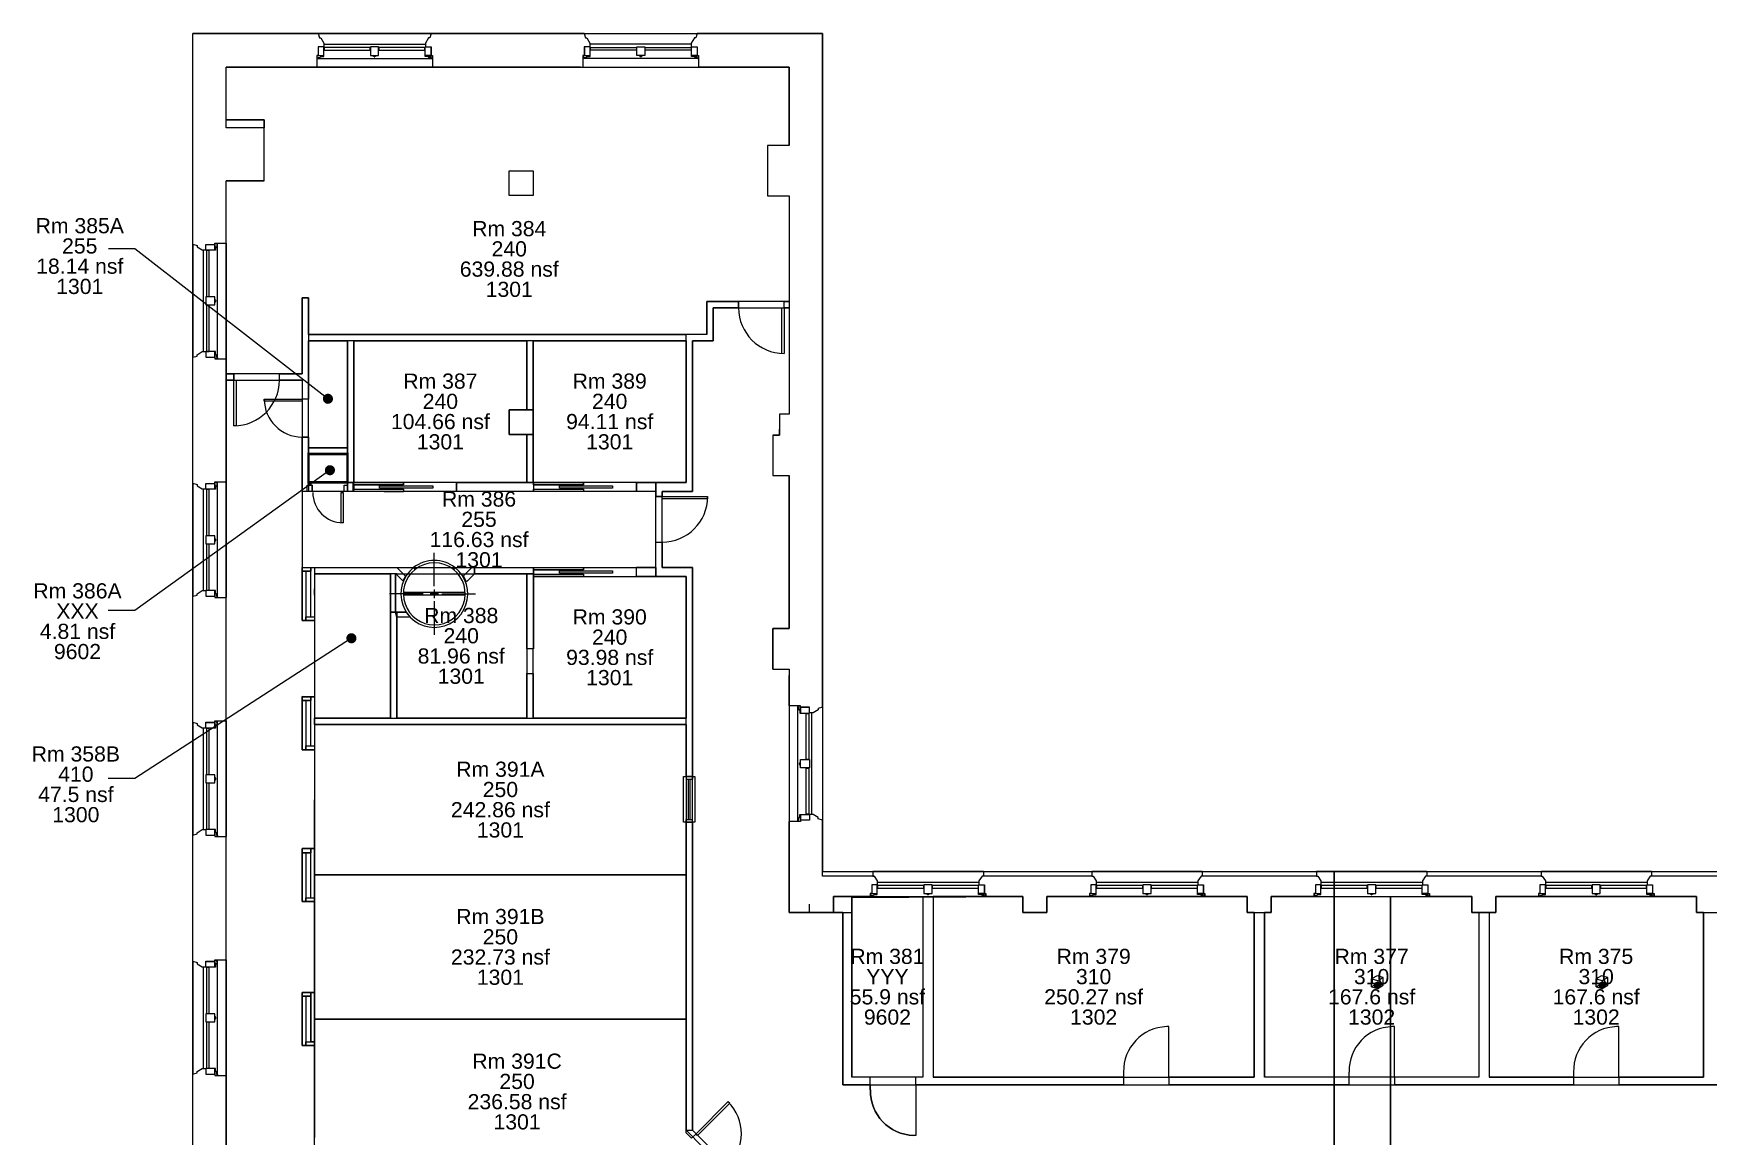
# Model space of a CAD drawing. Header units: inches. Extents: x -4320 to 3948, y 668 to 3074.
# Drawn here: x 213 to 1538, y 2202 to 3074 of the extents above; entities that cross this region are included whole.
import ezdxf

# ---------------------------------------------------------------- set-up
doc = ezdxf.new("R2010")
doc.units = ezdxf.units.IN
doc.header["$LTSCALE"] = 48
doc.header["$MEASUREMENT"] = 0
doc.layers.get('0').update_dxf_attribs({"linetype": 'CONTINUOUS'})
for name, color, linetype in [('BACKGRN', 7, 'CONTINUOUS'), ('DOORS', 7, 'CONTINUOUS'), ('triGrossAreaLayer', 7, 'CONTINUOUS'), ('triHiddenItemLayer', 7, 'CONTINUOUS'), ('triLabelLayer', 7, 'CONTINUOUS'), ('triMeasuredGrossAreaLayer', 7, 'CONTINUOUS'), ('triSpaceLayer', 7, 'CONTINUOUS'), ('WALL1', 7, 'CONTINUOUS'), ('WNDW', 7, 'CONTINUOUS')]:
    doc.layers.add(name, color=color, linetype=linetype)
doc.styles.add('SIMPLEX', font='SIMPLEX')

# ---------------------------------------------------------------- blocks, each defined once
blk = doc.blocks.new('MUL')
for p, q in [((-1.1, 7.1), (-1.1, 9.2)), ((4.4, 7.1), (-1.1, 7.1)), ((-0.1, 8.5), (1.4, 8.5)), ((1.4, 8.5), (1.4, 8.3)), ((2.5, 7.7), (2.5, 7.6)), ((2.5, 7.6), (4.4, 7.6)), ((4.4, 7.6), (4.4, 7.1))]:
    blk.add_line(p, q)
blk.add_lwpolyline([(0, 0), (0, 7), (4.4, 7), (4.4, 0)], close=True)
for centre, radius, start, end in [((-0.9, 8.4), 0.796, 2.6497, 104.9077), ((1.4, 7.7), 0.61, 26.6521, 89.7021), ((2.4, 8.2), 0.509, 208.9058, 273.9499)]:
    blk.add_arc(centre, radius, start, end)
blk = doc.blocks.new('CEN-MUL')
for p, q in [((-1.2, 7.1), (-1.2, 7)), ((-1.2, 7), (1.2, 7)), ((-0.2, 7.9), (-0.2, 7.7)), ((-0.2, 7.9), (0.2, 7.9)), ((0.2, 7.9), (0.2, 7.7)), ((1.2, 7.1), (1.2, 7))]:
    blk.add_line(p, q)
blk.add_lwpolyline([(-3.2, 0), (-3.2, 7), (3.2, 7), (3.2, 0)], close=True)
for centre, radius, start, end in [((-1.2, 7.7), 0.509, 266.0501, 331.0942), ((-0.2, 7.1), 0.61, 90.2979, 153.3479), ((0.2, 7.1), 0.61, 26.6521, 89.7021), ((1.2, 7.7), 0.509, 208.9058, 273.9499)]:
    blk.add_arc(centre, radius, start, end)
blk = doc.blocks.new('WIN-7-5')
at = {"layer": 'WNDW'}
for p, q in [((-90.1, 2.2), (1.1, 2.2)), ((-84.6, -9), (-4.4, -9))]:
    blk.add_line(p, q, dxfattribs=at)
for points in [[(-84.4, -6.5), (-84.4, -4.4), (-47.9, -4.4), (-47.9, -6.5)], [(-41.1, -6.5), (-41.1, -4.4), (-4.6, -4.4), (-4.6, -6.5)]]:
    blk.add_lwpolyline(points, close=True, dxfattribs=at)
for name, p in [('MUL', (-89, -7)), ('CEN-MUL', (-44.5, -7))]:
    blk.add_blockref(name, p, dxfattribs=at)
at = {"layer": 'WNDW', "xscale": -1}
blk.add_blockref('MUL', (0, -7), dxfattribs=at)
blk = doc.blocks.new('DR36')
for p, q in [((0, 40), (-1.8, 40)), ((0, 0), (0, 40)), ((-36, 4), (-36, 0))]:
    blk.add_line(p, q)
blk.add_arc((-0.8, 4.9), 35.1, 91.4797, 181.4095)
blk = doc.blocks.new('TRGA_TriRefBlock')
h = blk.add_hatch(color=4)
h.dxf.hatch_style = 1
h.paths.add_polyline_path([(4.8, 1.8), (2.4, 2.5), (2.4, -0.6), (4.8, -1.3)])
h.paths.add_polyline_path([(7, 3.1), (4.8, 1.8), (4.8, -1.3), (7, 0)])
h.paths.add_polyline_path([(7, 3.1), (4.8, 3.7), (4.8, 1.8)])
h.paths.add_polyline_path([(4.8, 3.7), (4.6, 3.7), (2.4, 2.5), (4.8, 1.8)])
for points in [[(0, 0), (4.8, -1.3), (9.2, 1.2), (9.2, 7.5), (4.3, 8.8), (0, 6.3), (4.8, 5), (9.2, 7.5)], [(0, 0), (0, 6.3)], [(2.4, 1.4), (0, 0)], [(2.4, 2.5), (2.4, -0.6), (4.8, -1.3), (4.8, 1.8), (7, 3.1), (7, 0), (4.8, -1.3)], [(2.4, 2.5), (2.4, -0.6)], [(4.8, 5), (4.8, -1.3)], [(7, 3.1), (7, 0)], [(9.2, 1.2), (7, 1.8)]]:
    blk.add_lwpolyline(points)
blk.add_lwpolyline([(2.4, 2.5), (4.8, 1.8), (7, 3.1), (4.6, 3.7)], close=True)

msp = doc.modelspace()

# ---------------------------------------------------------------- linework, layer by layer
at = {"linetype": 'Continuous'}
for p, q in [((292.9, 2903.7), (272, 2903.7)), ((445.7, 2785.2), (292.9, 2903.7)), ((447.3, 2728.7), (292.9, 2617.8)), ((292.9, 2617.8), (271.7, 2617.8)), ((464.3, 2595.8), (292.9, 2484.9)), ((292.9, 2484.9), (271.7, 2484.9))]:
    msp.add_line(p, q, dxfattribs=at)
for p, q in [((819.6, 2542.1), (817.5, 2542.1)), ((818.2, 2541.1), (818.2, 2539.6)), ((818.2, 2539.6), (818.4, 2539.6)), ((819, 2538.6), (819.1, 2538.6)), ((819.1, 2538.6), (819.1, 2536.6)), ((819.1, 2536.6), (819.6, 2536.6)), ((819.6, 2536.6), (819.6, 2542.1)), ((819.7, 2541), (819.7, 2536.6)), ((826.7, 2541), (819.7, 2541)), ((819.7, 2536.6), (826.7, 2536.6)), ((826.7, 2536.6), (826.7, 2541)), ((818.8, 2496.3), (818.8, 2496.7)), ((818.8, 2496.7), (818.9, 2496.7)), ((818.8, 2496.3), (818.9, 2496.3)), ((819.5, 2497.7), (819.6, 2497.7)), ((819.5, 2495.3), (819.6, 2495.3)), ((819.6, 2495.3), (819.6, 2497.7)), ((819.7, 2493.3), (819.7, 2499.8)), ((819.7, 2499.8), (826.7, 2499.8)), ((826.7, 2493.3), (819.7, 2493.3)), ((826.7, 2499.8), (826.7, 2493.3)), ((818.2, 2453.5), (818.4, 2453.5)), ((818.2, 2451.9), (818.2, 2453.5)), ((819, 2454.5), (819.1, 2454.5)), ((819.1, 2454.5), (819.1, 2456.4)), ((819.1, 2456.4), (819.6, 2456.4)), ((819.6, 2456.4), (819.6, 2450.9)), ((819.7, 2456.4), (826.7, 2456.4)), ((819.7, 2452), (819.7, 2456.4)), ((826.7, 2456.4), (826.7, 2452)), ((819.6, 2450.9), (817.5, 2450.9)), ((826.7, 2452), (819.7, 2452))]:
    msp.add_line(p, q)
for points in [[(438, 3074.1), (439, 3070.6), (440, 3070.6), (442.5, 3066.6), (442.5, 3063.6), (438.1, 3063.6), (438.1, 3056.6), (436.9, 3056.6), (436.9, 3047.6)], [(527.3, 3074.1), (526.3, 3070.6), (525.3, 3070.6), (522.8, 3066.6), (522.8, 3063.6), (527.3, 3063.6), (527.3, 3056.6), (528.4, 3056.6), (528.4, 3047.6)], [(648.5, 3074.1), (649.5, 3070.6), (650.5, 3070.6), (653, 3066.6), (653, 3063.6), (648.6, 3063.6), (648.6, 3056.6), (647.4, 3056.6), (647.4, 3047.6)], [(737.8, 3074.1), (736.8, 3070.6), (735.8, 3070.6), (733.3, 3066.6), (733.3, 3063.6), (737.8, 3063.6), (737.8, 3056.6), (738.9, 3056.6), (738.9, 3047.6)], [(338.7, 2907.4), (342.2, 2906.4), (342.2, 2905.4), (346.2, 2902.9), (349.2, 2902.9), (349.2, 2907.3), (356.1, 2907.3), (356.1, 2908.4), (365.2, 2908.4)], [(338.7, 2818), (342.2, 2819), (342.2, 2820), (346.2, 2822.5), (349.2, 2822.5), (349.2, 2818.1), (356.1, 2818.1), (356.1, 2816.9), (365.2, 2816.9)], [(338.7, 2718.4), (342.2, 2717.4), (342.2, 2716.4), (346.2, 2713.9), (349.2, 2713.9), (349.2, 2718.3), (356.1, 2718.3), (356.1, 2719.4), (365.2, 2719.4)], [(338.7, 2629), (342.2, 2630), (342.2, 2631), (346.2, 2633.5), (349.2, 2633.5), (349.2, 2629.1), (356.1, 2629.1), (356.1, 2627.9), (365.2, 2627.9)], [(338.7, 2529.4), (342.2, 2528.4), (342.2, 2527.4), (346.2, 2524.9), (349.2, 2524.9), (349.2, 2529.3), (356.1, 2529.3), (356.1, 2530.4), (365.2, 2530.4)], [(338.7, 2440), (342.2, 2441), (342.2, 2442), (346.2, 2444.5), (349.2, 2444.5), (349.2, 2440.1), (356.1, 2440.1), (356.1, 2438.9), (365.2, 2438.9)], [(877, 2411.3), (877, 2407.6), (878, 2407.6), (880.5, 2403.8), (880.5, 2400.8), (876.1, 2400.8), (876.1, 2393.8), (874.9, 2393.8), (874.9, 2391.6)], [(964.4, 2411.3), (964.4, 2407.6), (963.4, 2407.6), (960.9, 2403.8), (960.9, 2400.8), (965.3, 2400.8), (965.3, 2393.8), (966.5, 2393.8), (966.5, 2391.6)], [(1050.3, 2411.3), (1050.3, 2407.6), (1051.3, 2407.6), (1053.8, 2403.8), (1053.8, 2400.8), (1049.4, 2400.8), (1049.4, 2393.8), (1048.3, 2393.8), (1048.3, 2391.6)], [(1137.7, 2411.3), (1137.7, 2407.6), (1136.7, 2407.6), (1134.2, 2403.8), (1134.2, 2400.8), (1138.6, 2400.8), (1138.6, 2393.8), (1139.8, 2393.8), (1139.8, 2391.6)], [(1228.1, 2411.3), (1228.1, 2407.6), (1229.1, 2407.6), (1231.6, 2403.8), (1231.6, 2400.8), (1227.2, 2400.8), (1227.2, 2393.8), (1226, 2393.8), (1226, 2391.6)], [(1315.4, 2411.3), (1315.4, 2407.6), (1314.4, 2407.6), (1311.9, 2403.8), (1311.9, 2400.8), (1316.3, 2400.8), (1316.3, 2393.8), (1317.5, 2393.8), (1317.5, 2391.6)], [(1405.8, 2411.3), (1405.8, 2407.6), (1406.8, 2407.6), (1409.3, 2403.8), (1409.3, 2400.8), (1404.9, 2400.8), (1404.9, 2393.8), (1403.8, 2393.8), (1403.8, 2391.6)], [(1493.2, 2411.3), (1493.2, 2407.6), (1492.2, 2407.6), (1489.7, 2403.8), (1489.7, 2400.8), (1494.1, 2400.8), (1494.1, 2393.8), (1495.3, 2393.8), (1495.3, 2391.6)], [(1351.1, 2378.9), (1351.1, 2391.6)], [(1528.8, 2378.9), (1528.8, 2391.6)], [(338.7, 2340.4), (342.2, 2339.4), (342.2, 2338.4), (346.2, 2335.9), (349.2, 2335.9), (349.2, 2340.3), (356.1, 2340.3), (356.1, 2341.4), (365.2, 2341.4)], [(338.7, 2251), (342.2, 2252), (342.2, 2253), (346.2, 2255.5), (349.2, 2255.5), (349.2, 2251.1), (356.1, 2251.1), (356.1, 2249.9), (365.2, 2249.9)]]:
    msp.add_lwpolyline(points)
at = {"flags": 128}
msp.add_lwpolyline([(371.3, 2804.9), (371.3, 2799.9), (365.2, 2799.9), (365.2, 2804.9), (371.3, 2804.9), (371.3, 2804.9)], close=True, dxfattribs=at)
at = {"linetype": 'Continuous', "flags": 128}
msp.add_lwpolyline([(373, 2799.9), (373, 2763.9), (371.3, 2763.9), (371.3, 2799.9), (373, 2799.9), (373, 2799.9)], close=True, dxfattribs=at)
at = {"linetype": 'Continuous', "const_width": 4}
for points in [[(443.7, 2785.2, 1), (447.7, 2785.2, 1)], [(445.3, 2728.7, 1), (449.3, 2728.7, 1)], [(462.3, 2595.8, 1), (466.3, 2595.8, 1)]]:
    msp.add_lwpolyline(points, format="xyb", close=True, dxfattribs=at)
for centre, radius, start, end in [((818.3, 2541.9), 0.796, 165.0923, 267.3503), ((819, 2539.6), 0.61, 180.2979, 243.3479), ((818.5, 2538.6), 0.509, 356.0501, 61.0942), ((819.5, 2496.7), 0.61, 116.6521, 179.7021), ((819.5, 2496.3), 0.61, 180.2979, 243.3479), ((819, 2497.7), 0.509, 298.9058, 3.9499), ((819, 2495.3), 0.509, 356.0501, 61.0942), ((819, 2453.4), 0.61, 116.6521, 179.7021), ((818.5, 2454.4), 0.509, 298.9058, 3.9499), ((818.3, 2451.1), 0.796, 92.6497, 194.9077)]:
    msp.add_arc(centre, radius, start, end)
at = {"layer": 'BACKGRN'}
for p, q in [((338.7, 2907.4), (338.7, 3074.1)), ((438, 3074.1), (338.7, 3074.1)), ((648.5, 3074.1), (527.3, 3074.1)), ((837.2, 3074.1), (737.8, 3074.1)), ((837.2, 2541.3), (837.2, 3074.1)), ((436.9, 3047.6), (365.2, 3047.6)), ((365.2, 2999.6), (365.2, 3047.6)), ((645.7, 3047.6), (528.4, 3047.6)), ((810.7, 3047.6), (738.9, 3047.6)), ((810.7, 2985.6), (810.7, 3047.6)), ((365.2, 3005.9), (395.2, 3005.9)), ((365.2, 2999.6), (365.2, 3005.9)), ((395.2, 2999.6), (365.2, 2999.6)), ((395.2, 2957.6), (395.2, 3005.9)), ((395.2, 3005.9), (395.2, 2999.6)), ((395.2, 3005.9), (395.2, 3005.9)), ((395.2, 3005.9), (395.2, 3005.9)), ((793.7, 2985.6), (793.7, 2945.6)), ((810.7, 2985.6), (793.7, 2985.6)), ((365.2, 2908.4), (365.2, 2957.6)), ((395.2, 2957.6), (365.2, 2957.6)), ((589.2, 2945.9), (589.2, 2965.4)), ((589.2, 2965.4), (608.2, 2965.4)), ((608.2, 2965.4), (608.2, 2945.9)), ((608.2, 2945.9), (589.2, 2945.9)), ((793.7, 2945.6), (810.7, 2945.6)), ((425.2, 2804.9), (425.3, 2865.1)), ((425.3, 2865.1), (430.3, 2865.1)), ((430.3, 2865.1), (430.3, 2784.9)), ((745.7, 2836.1), (745.7, 2862.1)), ((745.7, 2862.1), (770.7, 2862.1)), ((745.7, 2862.1), (770.7, 2862.1)), ((750.7, 2857.1), (770.7, 2857.1)), ((750.7, 2857.1), (750.7, 2831.1)), ((770.7, 2857.1), (750.7, 2857.1)), ((750.7, 2857.1), (750.7, 2831.1)), ((770.7, 2857.1), (770.7, 2862.1)), ((770.7, 2862.1), (770.7, 2857.1)), ((770.7, 2862.1), (770.7, 2862.1)), ((770.7, 2862.1), (770.7, 2862.1)), ((804.9, 2857.1), (806.7, 2857.1)), ((806.7, 2857.1), (806.7, 2862.1)), ((810.7, 2862.1), (806.7, 2862.1)), ((806.7, 2857.1), (806.7, 2862.1)), ((806.7, 2862.1), (810.7, 2862.1)), ((810.7, 2857.1), (806.7, 2857.1)), ((806.7, 2857.1), (806.7, 2857.1)), ((806.7, 2857.1), (806.7, 2857.1)), ((810.7, 2857.1), (806.7, 2857.1)), ((810.7, 2862.1), (810.7, 2857.1)), ((810.7, 2862.1), (810.7, 2862.1)), ((810.7, 2862.1), (810.7, 2862.1)), ((745.7, 2836.1), (430.3, 2836.1)), ((430.3, 2836.1), (729.2, 2836.1)), ((729.2, 2831.1), (430.3, 2831.1)), ((430.3, 2831.1), (430.3, 2784.9)), ((461.2, 2719.1), (461.2, 2831.1)), ((466.2, 2831.1), (466.2, 2719.1)), ((466.2, 2831.1), (466.2, 2719.1)), ((603.2, 2776.4), (603.2, 2831.1)), ((608.2, 2831.1), (608.2, 2776.4)), ((729.2, 2719.1), (729.2, 2836.1)), ((734.2, 2831.1), (734.2, 2711.8)), ((750.7, 2831.1), (734.2, 2831.1)), ((338.7, 2718.4), (338.7, 2818)), ((810.7, 2815.1), (810.7, 2815.1)), ((365.2, 2804.9), (371.3, 2804.9)), ((365.2, 2799.9), (371.3, 2799.9)), ((371.3, 2799.9), (371.3, 2804.9)), ((407.3, 2799.9), (407.3, 2804.9)), ((425.2, 2804.9), (407.3, 2804.9)), ((407.3, 2799.9), (407.3, 2804.9)), ((407.3, 2804.9), (425.2, 2804.9)), ((425.2, 2799.9), (407.3, 2799.9)), ((425.2, 2799.9), (407.3, 2799.9)), ((425.2, 2799.9), (425.3, 2784.9)), ((430.3, 2784.9), (425.2, 2784.9)), ((430.3, 2784.9), (425.3, 2784.9)), ((425.3, 2784.9), (425.3, 2783.2)), ((425.3, 2784.9), (425.3, 2784.9)), ((425.3, 2784.9), (425.3, 2784.9)), ((589.2, 2776.4), (608.2, 2776.4)), ((589.2, 2756.9), (589.2, 2776.4)), ((608.2, 2776.4), (603.2, 2776.4)), ((608.2, 2776.4), (608.2, 2756.9)), ((810.7, 2773.1), (803.2, 2773.1)), ((803.2, 2773.1), (803.2, 2761.1)), ((430.3, 2754.9), (425.3, 2754.9)), ((425.3, 2711.8), (425.3, 2754.9)), ((425.3, 2711.8), (425.3, 2754.9)), ((425.3, 2754.9), (430.3, 2754.9)), ((430.3, 2746.5), (430.3, 2754.9)), ((430.3, 2754.9), (430.3, 2741.5)), ((461.2, 2746.5), (430.3, 2746.5)), ((430.3, 2746.5), (461.2, 2746.5)), ((430.3, 2741.5), (430.3, 2746.5)), ((461.2, 2746.5), (461.2, 2741.5)), ((608.2, 2756.9), (589.2, 2756.9)), ((603.2, 2719.1), (603.2, 2756.9)), ((603.2, 2756.9), (608.2, 2756.9)), ((608.2, 2756.9), (608.2, 2719.1)), ((608.2, 2756.9), (608.2, 2756.9)), ((608.2, 2756.9), (608.2, 2756.9)), ((797.7, 2756.4), (797.7, 2724.4)), ((461.2, 2741.5), (430.3, 2741.5)), ((430.3, 2741.5), (430.3, 2711.8)), ((430.3, 2716.8), (430.3, 2741.2)), ((461.2, 2741.2), (461.2, 2716.8)), ((466.2, 2719.1), (461.2, 2719.1)), ((461.2, 2711.8), (461.2, 2719.1)), ((461.2, 2719.1), (465.4, 2719.1)), ((465.4, 2719.1), (465.4, 2711.8)), ((465.4, 2719.1), (465.4, 2719.1)), ((465.4, 2719.1), (465.4, 2719.1)), ((466.2, 2719.1), (505.5, 2719.1)), ((466.2, 2719.1), (505.5, 2719.1)), ((466.2, 2717.1), (466.2, 2719.1)), ((505.5, 2717.1), (505.5, 2719.1)), ((505.5, 2719.1), (505.5, 2717.1)), ((505.5, 2719.1), (505.5, 2719.1)), ((505.5, 2719.1), (505.5, 2719.1)), ((603.2, 2719.1), (547.5, 2719.1)), ((547.5, 2719.1), (608.5, 2719.1)), ((547.5, 2719.1), (547.5, 2711.8)), ((547.5, 2711.8), (547.5, 2719.1)), ((608.2, 2719.1), (603.2, 2719.1)), ((608.5, 2719.1), (647.9, 2719.1)), ((608.5, 2719.1), (647.9, 2719.1)), ((608.5, 2717.1), (608.5, 2719.1)), ((608.5, 2719.1), (608.5, 2711.8)), ((608.5, 2719.1), (608.5, 2719.1)), ((608.5, 2719.1), (608.5, 2719.1)), ((647.9, 2717.1), (647.9, 2719.1)), ((647.9, 2719.1), (647.9, 2717.1)), ((647.9, 2719.1), (647.9, 2719.1)), ((647.9, 2719.1), (647.9, 2719.1)), ((689.9, 2719.1), (689.9, 2711.8)), ((689.9, 2719.1), (729.2, 2719.1)), ((689.9, 2711.8), (689.9, 2719.1)), ((689.9, 2719.1), (705.2, 2719.1)), ((705.2, 2707.8), (705.2, 2719.1)), ((705.2, 2719.1), (729.2, 2719.1)), ((705.2, 2719.1), (705.2, 2711.8)), ((705.2, 2719.1), (705.2, 2719.1)), ((705.2, 2719.1), (705.2, 2719.1)), ((797.7, 2724.4), (810.7, 2724.4)), ((810.7, 2603.4), (810.7, 2724.4)), ((433.1, 2711.8), (425.3, 2711.8)), ((430.3, 2711.8), (425.3, 2711.8)), ((429.2, 2716.8), (433.1, 2716.8)), ((429.2, 2711.8), (429.2, 2716.8)), ((433.1, 2711.8), (429.2, 2711.8)), ((433.1, 2716.8), (430.3, 2716.8)), ((433.1, 2711.8), (433.1, 2716.8)), ((433.1, 2716.8), (433.1, 2711.8)), ((433.1, 2716.8), (433.1, 2716.8)), ((433.1, 2716.8), (433.1, 2716.8)), ((457.7, 2711.1), (457.7, 2711.1)), ((457.7, 2711.1), (457.7, 2711.1)), ((458.5, 2711.8), (458.5, 2716.8)), ((458.5, 2716.8), (461, 2716.8)), ((458.5, 2711.8), (458.5, 2716.8)), ((458.5, 2716.8), (461, 2716.8)), ((505.5, 2711.8), (458.5, 2711.8)), ((461.2, 2711.8), (458.5, 2711.8)), ((461, 2716.8), (461.2, 2716.8)), ((461, 2716.8), (461.2, 2716.8)), ((461.2, 2716.8), (461.2, 2711.8)), ((465.4, 2711.8), (461.2, 2711.8)), ((466.2, 2717.1), (505.5, 2717.1)), ((505.5, 2717.1), (466.2, 2717.1)), ((466.2, 2717.1), (466.2, 2713.8)), ((466.2, 2713.8), (505.5, 2713.8)), ((466.2, 2713.8), (505.5, 2713.8)), ((466.2, 2711.8), (466.2, 2713.8)), ((505.5, 2711.8), (466.2, 2711.8)), ((486.6, 2716.4), (528.6, 2716.4)), ((486.6, 2714.6), (486.6, 2716.4)), ((528.6, 2714.6), (486.6, 2714.6)), ((490.2, 2711.8), (505.5, 2711.8)), ((505.5, 2713.8), (505.5, 2711.8)), ((505.5, 2713.8), (505.5, 2711.8)), ((505.5, 2713.8), (505.5, 2713.8)), ((505.5, 2713.8), (505.5, 2713.8)), ((528.6, 2716.4), (528.6, 2714.6)), ((528.6, 2716.4), (528.6, 2716.4)), ((528.6, 2716.4), (528.6, 2716.4)), ((647.9, 2711.8), (547.5, 2711.8)), ((608.5, 2711.8), (547.5, 2711.8)), ((608.5, 2717.1), (647.9, 2717.1)), ((647.9, 2717.1), (608.5, 2717.1)), ((608.5, 2717.1), (608.5, 2713.8)), ((608.5, 2713.8), (647.9, 2713.8)), ((608.5, 2713.8), (647.9, 2713.8)), ((608.5, 2711.8), (608.5, 2713.8)), ((647.9, 2711.8), (608.5, 2711.8)), ((629, 2716.4), (671, 2716.4)), ((629, 2714.6), (629, 2716.4)), ((671, 2714.6), (629, 2714.6)), ((647.9, 2713.8), (647.9, 2711.8)), ((647.9, 2713.8), (647.9, 2711.8)), ((647.9, 2713.8), (647.9, 2713.8)), ((647.9, 2713.8), (647.9, 2713.8)), ((671, 2716.4), (671, 2714.6)), ((671, 2716.4), (671, 2716.4)), ((671, 2716.4), (671, 2716.4)), ((705.2, 2711.8), (689.9, 2711.8)), ((705.2, 2711.8), (689.9, 2711.8)), ((705.2, 2711.8), (705.2, 2707.8)), ((705.2, 2707.8), (710.2, 2707.8)), ((710.2, 2707.8), (705.2, 2707.8)), ((710.2, 2711.8), (734.2, 2711.8)), ((734.2, 2711.8), (710.2, 2711.8)), ((710.2, 2711.8), (710.2, 2707.8)), ((710.2, 2711.8), (710.2, 2707.8)), ((710.2, 2706.1), (710.2, 2707.8)), ((705.2, 2671.8), (710.2, 2671.8)), ((705.2, 2651.8), (705.2, 2671.8)), ((705.2, 2644.6), (705.2, 2671.8)), ((705.2, 2671.8), (710.2, 2671.8)), ((710.2, 2651.8), (710.2, 2671.8)), ((710.2, 2671.8), (710.2, 2651.8)), ((710.2, 2671.8), (710.2, 2671.8)), ((710.2, 2671.8), (710.2, 2671.8)), ((425.3, 2651.8), (425.3, 2609.8)), ((425.3, 2651.8), (435.2, 2651.8)), ((425.3, 2648.8), (425.3, 2651.8)), ((432.3, 2612.8), (432.3, 2651.8)), ((432.3, 2651.8), (432.3, 2648.8)), ((435.2, 2651.8), (435.2, 2612.8)), ((435.3, 2651.8), (500.2, 2651.8)), ((500.2, 2651.8), (507.1, 2644.9)), ((514.8, 2650.2), (513.6, 2651.8)), ((529.9, 2636.9), (529.9, 2663.4)), ((546.3, 2651.8), (545, 2650.2)), ((553, 2645.1), (559.7, 2651.8)), ((553, 2645.1), (559.7, 2651.8)), ((559.7, 2651.8), (647.9, 2651.8)), ((559.7, 2651.8), (561.8, 2651.8)), ((561.8, 2651.8), (608.5, 2651.8)), ((561.8, 2651.8), (561.8, 2646.8)), ((561.8, 2651.8), (561.8, 2651.8)), ((561.8, 2651.8), (561.8, 2651.8)), ((561.8, 2646.8), (561.8, 2651.8)), ((608.5, 2651.8), (647.9, 2651.8)), ((608.5, 2649.8), (608.5, 2651.8)), ((608.5, 2651.8), (608.5, 2646.8)), ((608.5, 2651.8), (608.5, 2651.8)), ((608.5, 2651.8), (608.5, 2651.8)), ((647.9, 2649.8), (647.9, 2651.8)), ((647.9, 2651.8), (647.9, 2649.8)), ((647.9, 2651.8), (647.9, 2651.8)), ((647.9, 2651.8), (647.9, 2651.8)), ((689.9, 2644.6), (689.9, 2651.8)), ((705.2, 2651.8), (689.9, 2651.8)), ((689.9, 2651.8), (705.2, 2651.8)), ((689.9, 2644.6), (689.9, 2651.8)), ((705.2, 2651.8), (705.2, 2644.6)), ((705.2, 2651.8), (705.2, 2651.8)), ((705.2, 2651.8), (705.2, 2651.8)), ((734.2, 2651.8), (710.2, 2651.8)), ((710.2, 2651.8), (734.2, 2651.8)), ((734.2, 2651.8), (734.2, 2486.4)), ((734.2, 2651.8), (734.2, 2486.4)), ((425.3, 2609.8), (425.3, 2648.8)), ((432.3, 2648.8), (425.3, 2648.8)), ((425.3, 2648.8), (428.3, 2648.8)), ((428.3, 2648.8), (428.3, 2609.8)), ((428.3, 2648.8), (428.3, 2612.8)), ((428.3, 2648.8), (432.3, 2648.8)), ((428.3, 2648.8), (428.3, 2648.8)), ((428.3, 2648.8), (428.3, 2648.8)), ((432.3, 2612.8), (432.3, 2648.8)), ((500.2, 2646.8), (435.3, 2646.8)), ((495.2, 2646.8), (495.2, 2532.6)), ((495.2, 2616.5), (495.2, 2646.8)), ((499.2, 2616.5), (499.2, 2647.1)), ((505.1, 2641.2), (499.2, 2647.1)), ((499.2, 2646.8), (499.2, 2616.5)), ((507.1, 2644.9), (505.1, 2641.2)), ((507.1, 2644.9), (507.1, 2644.9)), ((507.1, 2644.9), (507.1, 2644.9)), ((555.5, 2640.5), (553, 2645.1)), ((555.5, 2640.5), (561.8, 2646.8)), ((561.8, 2646.8), (555.5, 2640.5)), ((561.8, 2646.8), (603.2, 2646.8)), ((608.5, 2646.8), (561.8, 2646.8)), ((603.2, 2587.4), (603.2, 2646.8)), ((603.2, 2646.8), (608.5, 2646.8)), ((608.5, 2649.8), (647.9, 2649.8)), ((647.9, 2649.8), (608.5, 2649.8)), ((608.5, 2646.6), (608.5, 2649.8)), ((608.5, 2646.8), (608.5, 2587.4)), ((608.5, 2646.8), (608.5, 2646.8)), ((608.5, 2646.8), (608.5, 2646.8)), ((608.5, 2646.6), (647.9, 2646.6)), ((608.5, 2646.6), (647.9, 2646.6)), ((608.5, 2644.6), (608.5, 2646.6)), ((608.5, 2644.6), (647.9, 2644.6)), ((647.9, 2644.6), (608.5, 2644.6)), ((629, 2649), (671, 2649)), ((629, 2647.2), (629, 2649)), ((671, 2647.2), (629, 2647.2)), ((647.9, 2646.6), (647.9, 2644.6)), ((647.9, 2646.6), (647.9, 2644.6)), ((647.9, 2646.6), (647.9, 2646.6)), ((647.9, 2646.6), (647.9, 2646.6)), ((671, 2649), (671, 2647.2)), ((671, 2649), (671, 2649)), ((671, 2649), (671, 2649)), ((729.2, 2644.6), (689.9, 2644.6)), ((705.2, 2644.6), (689.9, 2644.6)), ((729.2, 2644.6), (705.2, 2644.6)), ((729.2, 2486.4), (729.2, 2644.6)), ((338.7, 2529.4), (338.7, 2629)), ((435.2, 2629.8), (435.2, 2634.8)), ((521, 2630.9), (494.5, 2630.9)), ((554.4, 2631.9), (505.4, 2631.9)), ((554.4, 2629.9), (505.4, 2629.9)), ((535.9, 2630.9), (562.4, 2630.9)), ((428.3, 2612.8), (435.2, 2612.8)), ((428.3, 2609.8), (428.3, 2612.8)), ((435.2, 2612.8), (435.2, 2609.8)), ((495.2, 2532.6), (495.2, 2616.5)), ((495.2, 2616.5), (500.2, 2616.5)), ((499.2, 2616.5), (495.2, 2616.5)), ((507.6, 2616.5), (499.2, 2616.5)), ((500.2, 2612.5), (499.2, 2616.5)), ((499.2, 2616.5), (507.6, 2616.5)), ((500.2, 2616.5), (500.2, 2532.6)), ((500.2, 2616.5), (500.2, 2616.5)), ((500.2, 2616.5), (500.2, 2616.5)), ((500.2, 2532.6), (500.2, 2612.5)), ((510.8, 2612.5), (500.2, 2612.5)), ((510.8, 2612.5), (500.2, 2612.5)), ((507.6, 2616.5), (510.8, 2612.5)), ((507.6, 2616.5), (507.6, 2616.5)), ((507.6, 2616.5), (507.6, 2616.5)), ((425.3, 2609.8), (435.2, 2609.8)), ((428.3, 2609.8), (425.3, 2609.8)), ((435.2, 2609.8), (428.3, 2609.8)), ((797.7, 2603.4), (810.7, 2603.4)), ((797.7, 2571.4), (797.7, 2603.4)), ((608.5, 2587.4), (603.2, 2587.4)), ((603.2, 2532.6), (603.2, 2567.9)), ((603.2, 2567.9), (608.2, 2567.9)), ((608.2, 2567.9), (608.2, 2532.6)), ((810.7, 2542.4), (810.7, 2566.4)), ((425.3, 2549.6), (425.3, 2507.6)), ((425.3, 2546.5), (425.3, 2549.6)), ((425.3, 2549.5), (435.2, 2549.5)), ((432.3, 2546.5), (425.3, 2546.5)), ((425.3, 2507.6), (425.3, 2546.5)), ((425.3, 2546.5), (428.3, 2546.5)), ((428.3, 2546.5), (432.3, 2546.5)), ((428.3, 2546.5), (428.3, 2510.6)), ((428.3, 2546.5), (428.3, 2507.6)), ((428.3, 2546.5), (428.3, 2546.5)), ((428.3, 2546.5), (428.3, 2546.5)), ((432.3, 2510.6), (432.3, 2549.5)), ((432.3, 2549.5), (432.3, 2546.5)), ((432.3, 2510.6), (432.3, 2546.5)), ((435.2, 2549.5), (435.2, 2510.6)), ((435.2, 2532.6), (729.2, 2532.6)), ((435.2, 2527.6), (435.2, 2532.6)), ((819.7, 2542.4), (810.7, 2542.4)), ((819.7, 2541.2), (819.7, 2542.4)), ((826.7, 2541.2), (819.7, 2541.2)), ((826.7, 2536.8), (826.7, 2541.2)), ((829.7, 2536.8), (826.7, 2536.8)), ((833.7, 2539.3), (829.7, 2536.8)), ((837.2, 2541.3), (833.7, 2540.3)), ((833.7, 2540.3), (833.7, 2539.3)), ((729.2, 2527.6), (435.2, 2527.6)), ((729.2, 2527.6), (729.2, 2486.4)), ((425.3, 2507.6), (435.2, 2507.6)), ((428.3, 2507.6), (425.3, 2507.6)), ((428.3, 2507.6), (428.3, 2510.6)), ((428.3, 2510.6), (435.2, 2510.6)), ((435.2, 2507.6), (428.3, 2507.6)), ((435.2, 2510.6), (435.2, 2507.6)), ((727.2, 2486.4), (736.2, 2486.4)), ((727.2, 2450.4), (727.2, 2486.4)), ((734.2, 2486.4), (729.2, 2486.4)), ((734.2, 2486.4), (729.2, 2486.4)), ((729.2, 2486.4), (729.2, 2484.4)), ((729.2, 2484.4), (734.2, 2484.4)), ((731.1, 2452.4), (731.1, 2484.4)), ((732.3, 2452.4), (732.3, 2484.4)), ((734.2, 2486.4), (734.2, 2484.4)), ((736.2, 2486.4), (736.2, 2450.4)), ((736.2, 2486.4), (736.2, 2486.4)), ((736.2, 2486.4), (736.2, 2486.4)), ((729.2, 2452.4), (734.2, 2452.4)), ((729.2, 2450.4), (729.2, 2452.4)), ((734.2, 2450.4), (734.2, 2452.4)), ((826.7, 2456.4), (826.7, 2452)), ((829.7, 2456.4), (826.7, 2456.4)), ((833.7, 2453.9), (829.7, 2456.4)), ((833.7, 2452.9), (833.7, 2453.9)), ((837.2, 2451.9), (833.7, 2452.9)), ((338.7, 2340.4), (338.7, 2440)), ((736.2, 2450.4), (727.2, 2450.4)), ((729.2, 2206.6), (729.2, 2450.4)), ((729.2, 2206.6), (729.2, 2450.4)), ((734.2, 2450.4), (729.2, 2450.4)), ((729.2, 2450.4), (734.2, 2450.4)), ((734.2, 2450.4), (734.2, 2206.6)), ((734.2, 2206.6), (734.2, 2450.4)), ((819.7, 2450.8), (810.7, 2450.8)), ((810.7, 2378.9), (810.7, 2450.8)), ((819.7, 2452), (819.7, 2450.8)), ((826.7, 2452), (819.7, 2452)), ((837.2, 2407.6), (837.2, 2451.9)), ((837.2, 2407.6), (837.2, 2451.9)), ((425.2, 2429.6), (435.2, 2429.6)), ((425.2, 2429.6), (425.2, 2387.6)), ((425.2, 2426.1), (425.2, 2429.6)), ((425.2, 2429.6), (432.3, 2429.6)), ((425.2, 2387.6), (425.2, 2426.1)), ((425.2, 2426.1), (428.3, 2426.1)), ((432.3, 2426.1), (425.2, 2426.1)), ((428.3, 2426.1), (428.3, 2390.6)), ((428.3, 2426.1), (432.3, 2426.1)), ((428.3, 2426.1), (428.3, 2387.6)), ((428.3, 2426.1), (428.3, 2426.1)), ((428.3, 2426.1), (428.3, 2426.1)), ((432.3, 2429.6), (435.2, 2429.6)), ((432.3, 2390.6), (432.3, 2429.6)), ((432.3, 2429.6), (432.3, 2426.1)), ((432.3, 2429.6), (432.3, 2429.6)), ((432.3, 2429.6), (432.3, 2429.6)), ((432.3, 2390.6), (432.3, 2426.1)), ((435.2, 2412.4), (435.2, 2429.6)), ((435.2, 2429.6), (435.2, 2390.6)), ((435.2, 2429.6), (435.2, 2429.6)), ((435.2, 2429.6), (435.2, 2429.6)), ((435.2, 2404.8), (435.2, 2412.4)), ((435.2, 2404.8), (435.2, 2387.6)), ((878, 2407.6), (837.2, 2407.6)), ((878, 2407.6), (837.2, 2407.6)), ((1050.3, 2407.6), (963.4, 2407.6)), ((1228.1, 2407.6), (1137.7, 2407.6)), ((1405.8, 2407.6), (1315.4, 2407.6)), ((1583.6, 2407.6), (1493.2, 2407.6)), ((425.2, 2387.6), (435.2, 2387.6)), ((428.3, 2387.6), (425.2, 2387.6)), ((428.3, 2390.6), (435.2, 2390.6)), ((428.3, 2390.6), (432.3, 2390.6)), ((428.3, 2387.6), (428.3, 2390.6)), ((435.2, 2387.6), (428.3, 2387.6)), ((874.9, 2391.6), (845.7, 2391.6)), ((845.7, 2391.6), (845.7, 2378.9)), ((874.9, 2391.6), (845.7, 2391.6)), ((845.7, 2391.6), (845.7, 2378.9)), ((860.3, 2391.6), (860.3, 2248.6)), ((916.6, 2391.6), (916.6, 2248.6)), ((924.6, 2391.6), (924.6, 2248.6)), ((995.6, 2391.6), (966.5, 2391.6)), ((995.6, 2378.9), (995.6, 2391.6)), ((1014.6, 2391.6), (1014.6, 2378.9)), ((1048.4, 2391.6), (1014.6, 2391.6)), ((1173.3, 2391.6), (1139.8, 2391.6)), ((1173.3, 2378.9), (1173.3, 2391.6)), ((1192.3, 2391.6), (1192.3, 2378.9)), ((1226, 2391.6), (1192.3, 2391.6)), ((1351.1, 2391.6), (1317.5, 2391.6)), ((1403.8, 2391.6), (1370.1, 2391.6)), ((1370.1, 2391.6), (1370.1, 2378.9)), ((1528.8, 2391.6), (1495.3, 2391.6)), ((845.7, 2378.9), (810.7, 2378.9)), ((826.7, 2378.9), (826.7, 2385.6)), ((826.7, 2378.9), (826.7, 2385.6)), ((845.7, 2378.9), (826.7, 2378.9)), ((853.2, 2242.6), (853.2, 2378.9)), ((1014.6, 2378.9), (995.6, 2378.9)), ((1178.8, 2378.9), (1173.3, 2378.9)), ((1178.8, 2378.9), (1178.8, 2248.6)), ((1192.3, 2378.9), (1186.8, 2378.9)), ((1186.8, 2378.9), (1186.8, 2248.6)), ((1356.6, 2378.9), (1351.1, 2378.9)), ((1356.6, 2378.9), (1356.6, 2248.6)), ((1364.6, 2378.9), (1356.6, 2378.9)), ((1364.6, 2378.9), (1364.6, 2248.6)), ((1370.1, 2378.9), (1364.6, 2378.9)), ((1534.3, 2378.9), (1528.8, 2378.9)), ((1534.3, 2378.9), (1534.3, 2248.6)), ((425.2, 2315.6), (425.2, 2273.6)), ((425.2, 2315.6), (435.2, 2315.6)), ((425.2, 2312.6), (425.2, 2315.6)), ((425.2, 2315.6), (432.2, 2315.6)), ((425.2, 2273.6), (425.2, 2312.6)), ((425.2, 2312.6), (428.2, 2312.6)), ((432.2, 2312.6), (425.2, 2312.6)), ((428.2, 2312.6), (428.2, 2276.6)), ((428.2, 2312.6), (428.2, 2273.6)), ((428.2, 2312.6), (432.2, 2312.6)), ((428.2, 2312.6), (428.2, 2312.6)), ((428.2, 2312.6), (428.2, 2312.6)), ((432.2, 2276.6), (432.2, 2315.6)), ((432.2, 2315.6), (435.2, 2315.6)), ((432.2, 2315.6), (432.2, 2312.6)), ((432.2, 2315.6), (432.2, 2315.6)), ((432.2, 2315.6), (432.2, 2315.6)), ((432.2, 2312.6), (432.2, 2276.6)), ((435.2, 2315.6), (435.2, 2273.6)), ((435.2, 2315.6), (435.2, 2276.6)), ((435.2, 2315.6), (435.2, 2315.6)), ((435.2, 2315.6), (435.2, 2315.6)), ((425.2, 2273.6), (435.2, 2273.6)), ((428.2, 2273.6), (425.2, 2273.6)), ((428.2, 2276.6), (435.2, 2276.6)), ((428.2, 2276.6), (432.2, 2276.6)), ((428.2, 2273.6), (428.2, 2276.6)), ((435.2, 2273.6), (428.2, 2273.6)), ((435.2, 2276.6), (432.2, 2276.6)), ((435.2, 2276.6), (435.2, 2273.6)), ((435.2, 2276.6), (435.2, 2276.6)), ((435.2, 2276.6), (435.2, 2276.6)), ((338.7, 2153.9), (338.7, 2251)), ((874.9, 2242.6), (853.2, 2242.6)), ((874.9, 2248.6), (860.3, 2248.6)), ((874.8, 2242.6), (874.8, 2238.6)), ((874.9, 2242.6), (874.9, 2248.6)), ((874.9, 2242.6), (874.9, 2248.6)), ((916.6, 2248.6), (910.9, 2248.6)), ((910.9, 2242.6), (910.9, 2248.6)), ((1075.3, 2242.6), (910.9, 2242.6)), ((1075.3, 2248.6), (924.6, 2248.6)), ((1075.3, 2248.6), (1075.3, 2242.6)), ((1178.8, 2248.6), (1111.3, 2248.6)), ((1111.3, 2248.6), (1111.3, 2242.6)), ((1253.7, 2242.6), (1111.3, 2242.6)), ((1253.7, 2248.6), (1186.8, 2248.6)), ((1253.7, 2248.6), (1253.7, 2242.6)), ((1356.6, 2248.6), (1289.7, 2248.6)), ((1289.7, 2248.6), (1289.7, 2242.6)), ((1431.4, 2242.6), (1289.7, 2242.6)), ((1431.4, 2248.6), (1364.6, 2248.6)), ((1431.4, 2248.6), (1431.4, 2242.6)), ((1534.3, 2248.6), (1467.4, 2248.6)), ((1467.4, 2248.6), (1467.4, 2242.6)), ((1608.9, 2242.6), (1467.4, 2242.6)), ((729.2, 2206.6), (734.2, 2206.6)), ((729.2, 2204.5), (729.2, 2206.6)), ((729.2, 2204.5), (729.2, 2206.6)), ((729.2, 2204.6), (733.5, 2200.3)), ((733.5, 2200.3), (729.2, 2204.5)), ((737, 2203.8), (733.5, 2200.3)), ((733.5, 2200.3), (737, 2203.8)), ((734.2, 2206.6), (737, 2203.8)), ((734.2, 2206.6), (737, 2203.8))]:
    msp.add_line(p, q, dxfattribs=at)
at = {"layer": 'BACKGRN', "linetype": 'Continuous'}
for p, q in [((810.7, 2945.6), (810.7, 2815.1)), ((365.2, 2816.9), (365.2, 2719.4)), ((803.2, 2756.4), (803.2, 2761.1)), ((797.7, 2756.4), (803.2, 2756.4)), ((365.2, 2530.4), (365.2, 2627.9)), ((797.7, 2571.4), (810.7, 2571.4)), ((810.7, 2571.4), (810.7, 2566.4)), ((365.2, 2341.4), (365.2, 2438.9)), ((845.7, 2391.6), (860.3, 2391.6)), ((845.7, 2378.9), (845.7, 2391.6)), ((853.2, 2378.9), (845.7, 2378.9)), ((365.2, 2249.9), (365.2, 2154.9))]:
    msp.add_line(p, q, dxfattribs=at)
at = {"layer": 'BACKGRN'}
for radius, start, end in [(26.5, 128.1069, 51.8931), (26.5, 51.8931, 128.1069), (24.5, 51.8931, 128.1069), (24.5, 128.1069, 51.8931)]:
    msp.add_arc((529.9, 2630.9), radius, start, end, dxfattribs=at)
at = {"layer": 'DOORS', "linetype": 'Continuous'}
for p, q in [((804.9, 2821.1), (804.9, 2857.1)), ((806.7, 2857.1), (806.7, 2821.1)), ((395.3, 2783.2), (395.3, 2784.9)), ((395.3, 2784.9), (425.3, 2784.9)), ((425.3, 2783.2), (395.3, 2783.2)), ((456.3, 2711.1), (457.7, 2711.1)), ((457.7, 2711.1), (457.7, 2687.1)), ((710.2, 2707.8), (746.2, 2707.8)), ((746.2, 2707.8), (746.2, 2706.1)), ((746.2, 2707.8), (746.2, 2707.8)), ((746.2, 2707.8), (746.2, 2707.8)), ((457.7, 2687.1), (456.3, 2687.1)), ((533.2, 2630.9), (526.6, 2630.9)), ((529.9, 2634.3), (529.9, 2627.6)), ((529.9, 2625), (529.9, 2598.5)), ((738.3, 2202.6), (737, 2203.8)), ((738.3, 2202.6), (738.3, 2202.6)), ((738.3, 2202.6), (738.3, 2202.6))]:
    msp.add_line(p, q, dxfattribs=at)
at = {"layer": 'DOORS'}
for p, q in [((456.3, 2687.1), (456.3, 2711.1)), ((746.2, 2706.1), (710.2, 2706.1)), ((910.9, 2242.6), (910.9, 2202.6)), ((737, 2203.8), (762.5, 2229.3)), ((763.7, 2228), (738.3, 2202.6)), ((762.5, 2229.3), (763.7, 2228))]:
    msp.add_line(p, q, dxfattribs=at)
for centre, radius, start, end in [((806.7, 2857.1), 36, 180, 270), ((710.2, 2707.8), 36, 270, 0), ((737, 2203.8), 36, 315, 45), ((910.1, 2237.7), 35.1, 178.5906, 268.5203)]:
    msp.add_arc(centre, radius, start, end, dxfattribs=at)
at = {"layer": 'DOORS', "linetype": 'Continuous'}
for centre, radius, start, end in [((371.3, 2799.9), 36, 270, 0), ((425.3, 2784.9), 30, 180, 270), ((457.7, 2711.1), 24, 180, 270)]:
    msp.add_arc(centre, radius, start, end, dxfattribs=at)
at = {"layer": 'triGrossAreaLayer', "linetype": 'Continuous'}
for points in [[(338.7, 782.6), (338.7, 3074.1), (837.2, 3074.1), (837.2, 3070.1), (837.2, 3070.1), (837.2, 2585.6), (837.2, 2585.6), (837.2, 2411.3), (1242, 2411.3), (1242, 1987.9)], [(1242, 1987.9), (1242, 2411.3), (1884.2, 2411.3), (1884.2, 2429.1), (1902.7, 2429.1), (1902.7, 2640.6), (2382.7, 2640.6), (2382.7, 2429.1), (2402.4, 2429.1), (2402.4, 2411.3), (3450.2, 2411.3)]]:
    msp.add_lwpolyline(points, dxfattribs=at)
at = {"layer": 'triMeasuredGrossAreaLayer', "linetype": 'Continuous'}
for points in [[(365.2, 2026.6), (365.2, 2957.6), (395.2, 2957.6), (395.2, 3005.9), (365.2, 3005.9), (365.2, 3047.6), (810.7, 3047.6), (810.7, 2985.6), (793.7, 2985.6), (793.7, 2945.6), (810.7, 2945.6), (810.7, 2773.1), (803.2, 2773.1), (803.2, 2756.4), (797.7, 2756.4), (797.7, 2724.4), (810.7, 2724.4), (810.7, 2603.4), (797.7, 2603.4), (797.7, 2571.4), (810.7, 2571.4), (810.7, 2378.9), (860.3, 2378.9), (860.3, 2390.7), (995.6, 2391.6), (995.6, 2378.9), (1014.6, 2378.9), (1014.6, 2391.6), (1173.3, 2391.6), (1173.3, 2378.9), (1192.3, 2378.9), (1192.3, 2391.6), (1286.6, 2391.6), (1286.6, 2007.6)], [(1286.6, 2007.6), (1286.6, 2391.6), (1351.1, 2391.6), (1351.1, 2378.9), (1370.1, 2378.9), (1370.1, 2391.6), (1528.8, 2391.6), (1528.8, 2378.9), (1547.8, 2378.9)]]:
    msp.add_lwpolyline(points, dxfattribs=at)
at = {"layer": 'triSpaceLayer', "linetype": 'Continuous'}
for points in [[(365.2, 3047.6), (810.7, 3047.6), (810.7, 2985.6), (793.7, 2985.6), (793.7, 2945.6), (810.7, 2945.6), (810.7, 2862.1), (745.7, 2862.1), (745.7, 2836.1), (430.3, 2836.1), (430.3, 2865.1), (425.3, 2865.1), (425.2, 2804.9), (365.2, 2804.9), (365.2, 2957.6), (395.2, 2957.6), (395.2, 3005.9), (365.2, 3005.9)], [(430.3, 2831.1), (461.2, 2831.1), (461.2, 2746.5), (430.3, 2746.5)], [(466.2, 2831.1), (603.2, 2831.1), (603.2, 2776.4), (589.2, 2776.4), (589.2, 2756.9), (603.2, 2756.9), (603.2, 2719.1), (466.2, 2719.1)], [(608.2, 2831.1), (729.2, 2831.1), (729.2, 2719.1), (608.2, 2719.1)], [(425.3, 2711.8), (425.3, 2651.8), (705.2, 2651.8), (705.2, 2711.8)], [(435.3, 2646.8), (495.2, 2646.8), (495.2, 2532.6), (435.3, 2532.6)], [(603.2, 2532.6), (500.2, 2532.6), (500.2, 2612.5), (499.2, 2616.5), (499.2, 2646.8), (603.2, 2646.8)], [(729.2, 2644.6), (729.2, 2532.6), (608.2, 2532.6), (608.2, 2587.4), (608.5, 2587.4), (608.5, 2644.6)], [(435.2, 2527.6), (729.2, 2527.6), (729.2, 2408.6), (435.2, 2408.6), (435.3, 2527.6)], [(435.2, 2408.6), (729.2, 2408.6), (729.2, 2294.6), (435.2, 2294.6)], [(924.6, 2391.6), (924.6, 2248.6), (1178.8, 2248.6), (1178.8, 2378.9), (1173.3, 2378.9), (1173.3, 2391.6), (1014.6, 2391.6), (1014.6, 2378.9), (995.6, 2378.9), (995.6, 2391.6), (924.6, 2391.6)], [(1192.3, 2391.6), (1351.1, 2391.6), (1351.1, 2378.9), (1356.6, 2378.9), (1356.6, 2248.6), (1186.8, 2248.6), (1186.8, 2378.9), (1192.3, 2378.9), (1192.3, 2391.6)], [(1370.1, 2391.6), (1370.1, 2378.9), (1364.6, 2378.9), (1364.6, 2248.6), (1534.3, 2248.6), (1534.3, 2378.9), (1528.8, 2378.9), (1528.8, 2391.6), (1370.1, 2391.6)], [(435.2, 2294.6), (729.2, 2294.6), (729.2, 2206.6), (755.7, 2179.9), (435.2, 2179.9)]]:
    msp.add_lwpolyline(points, close=True, dxfattribs=at)
for points in [[(778.7, 2162.1), (734.2, 2206.6), (734.2, 2651.8), (710.2, 2651.8), (710.2, 2711.8), (734.2, 2711.8), (734.2, 2831.1), (750.7, 2831.1), (750.7, 2857.1), (810.7, 2857.1), (810.7, 2815.1), (810.7, 2815.1), (810.7, 2773.1), (803.2, 2773.1), (803.2, 2756.4), (797.7, 2756.4), (797.7, 2724.4), (810.7, 2724.4), (810.7, 2603.4), (797.7, 2603.4), (797.7, 2571.4), (810.7, 2571.4), (810.7, 2378.9), (853.2, 2378.9), (853.2, 2242.6), (1844.2, 2242.6)], [(365.2, 2026.6), (365.2, 2799.9), (425.2, 2799.9), (425.3, 2609.8), (435.2, 2609.8), (435.2, 2549.5), (425.3, 2549.6), (425.3, 2507.6), (435.2, 2507.6), (435.2, 2429.6), (425.2, 2429.6), (425.2, 2387.6), (435.2, 2387.6), (435.2, 2315.6), (425.2, 2315.6), (425.2, 2273.6), (435.2, 2273.6), (435.2, 2200.9)], [(860.3, 2385.6), (860.3, 2387.2), (860.3, 2388.6), (860.3, 2389.8), (860.3, 2391.6), (916.6, 2391.6), (916.6, 2248.6), (860.3, 2248.6), (860.3, 2385.6)]]:
    msp.add_lwpolyline(points, dxfattribs=at)
at = {"layer": 'triSpaceLayer', "linetype": 'Continuous', "const_width": 2}
msp.add_lwpolyline([(430.3, 2741.5), (461.2, 2741.5), (461.2, 2719.1), (430.3, 2719.1)], close=True, dxfattribs=at)
at = {"layer": 'WALL1', "linetype": 'Continuous'}
for p, q in [((461.2, 2746.5), (461.2, 2831.1)), ((461.2, 2741.2), (430.3, 2741.2))]:
    msp.add_line(p, q, dxfattribs=at)
at = {"layer": 'WNDW'}
for p, q in [((527.3, 3074.1), (438, 3074.1)), ((648.5, 3074.1), (737.8, 3074.1)), ((528.4, 3047.6), (436.9, 3047.6)), ((647.4, 3047.6), (738.9, 3047.6)), ((338.7, 2907.4), (338.7, 2818)), ((365.2, 2908.4), (365.2, 2816.9)), ((338.7, 2718.4), (338.7, 2629)), ((365.2, 2719.4), (365.2, 2627.9)), ((810.7, 2542.4), (810.7, 2450.8)), ((817.5, 2450.9), (817.5, 2542.1)), ((824.1, 2536.4), (826.2, 2536.4)), ((824.1, 2499.9), (824.1, 2536.4)), ((826.2, 2536.4), (826.2, 2499.9)), ((828.7, 2456.4), (828.7, 2536.6)), ((837.2, 2541.3), (837.2, 2451.9)), ((338.7, 2529.4), (338.7, 2440)), ((365.2, 2530.4), (365.2, 2438.9)), ((826.2, 2499.9), (824.1, 2499.9)), ((824.1, 2493.1), (826.2, 2493.1)), ((824.1, 2456.6), (824.1, 2493.1)), ((826.2, 2493.1), (826.2, 2456.6)), ((826.2, 2456.6), (824.1, 2456.6)), ((964.4, 2411.3), (877, 2411.3)), ((1137.7, 2411.3), (1050.3, 2411.3)), ((1315.4, 2411.3), (1228.1, 2411.3)), ((1493.2, 2411.3), (1405.8, 2411.3)), ((338.7, 2340.4), (338.7, 2251)), ((365.2, 2341.4), (365.2, 2249.9))]:
    msp.add_line(p, q, dxfattribs=at)

# ---------------------------------------------------------------- block references
at = {"layer": 'DOORS'}
for p in [(1111.3, 2248.6), (1289.7, 2248.6), (1467.4, 2248.6)]:
    msp.add_blockref('DR36', p, dxfattribs=at)
at = {"layer": 'DOORS', "xscale": -1, "rotation": 180}
msp.add_blockref('DR36', (910.9, 2242.6), dxfattribs=at)
at = {"layer": 'triHiddenItemLayer', "linetype": 'Continuous'}
for p in [(1271.7, 2320.1), (1449.4, 2320.1), (1449.4, 2320.1)]:
    msp.add_blockref('TRGA_TriRefBlock', p, dxfattribs=at)
at = {"layer": 'WNDW', "xscale": -1}
for p, rotation in [((527.1, 3056.6), 180), ((356.2, 2907.1), 270), ((356.2, 2718.1), 270), ((356.2, 2529.1), 270), ((965.1, 2393.8), 180), ((1138.4, 2393.8), 180), ((1316.2, 2393.8), 180), ((1493.9, 2393.8), 180), ((356.2, 2340.1), 270)]:
    msp.add_blockref('WIN-7-5', p, dxfattribs=dict(at, rotation=rotation))
at = {"layer": 'WNDW', "rotation": 180}
msp.add_blockref('WIN-7-5', (648.8, 3056.6), dxfattribs=at)

# ---------------------------------------------------------------- texts
at = {"layer": 'triLabelLayer', "color": 7, "linetype": 'Continuous', "char_height": 9, "attachment_point": 5, "line_spacing_factor": 0.8, "style": 'SIMPLEX'}
for s, insert in [('{\\fSansSerif;\\H12;Rm 385A}{\\fSansSerif;\\H12;\\P255}{\\fSansSerif;\\H12;\\P18.14 nsf}{\\fSansSerif;\\H12;\\P1301}', (249.3, 2898)), ('{\\fSansSerif;\\H12;Rm 384}{\\fSansSerif;\\H12;\\P240}{\\fSansSerif;\\H12;\\P639.88 nsf}{\\fSansSerif;\\H12;\\P1301}', (589.2, 2895.7)), ('{\\fSansSerif;\\H12;Rm 387}{\\fSansSerif;\\H12;\\P240}{\\fSansSerif;\\H12;\\P104.66 nsf}{\\fSansSerif;\\H12;\\P1301}', (534.7, 2775.1)), ('{\\fSansSerif;\\H12;Rm 389}{\\fSansSerif;\\H12;\\P240}{\\fSansSerif;\\H12;\\P94.11 nsf}{\\fSansSerif;\\H12;\\P1301}', (668.7, 2775.1)), ('{\\fSansSerif;\\H12;Rm 386}{\\fSansSerif;\\H12;\\P255}{\\fSansSerif;\\H12;\\P116.63 nsf}{\\fSansSerif;\\H12;\\P1301}', (565.3, 2681.8)), ('{\\fSansSerif;\\H12;Rm 386A}{\\fSansSerif;\\H12;\\PXXX}{\\fSansSerif;\\H12;\\P4.81 nsf}{\\fSansSerif;\\H12;\\P9602}', (247.5, 2609.2)), ('{\\fSansSerif;\\H12;Rm 388}{\\fSansSerif;\\H12;\\P240}{\\fSansSerif;\\H12;\\P81.96 nsf}{\\fSansSerif;\\H12;\\P1301}', (551.2, 2589.7)), ('{\\fSansSerif;\\H12;Rm 390}{\\fSansSerif;\\H12;\\P240}{\\fSansSerif;\\H12;\\P93.98 nsf}{\\fSansSerif;\\H12;\\P1301}', (668.7, 2588.6)), ('{\\fSansSerif;\\H12;Rm 358B}{\\fSansSerif;\\H12;\\P410}{\\fSansSerif;\\H12;\\P47.5 nsf}{\\fSansSerif;\\H12;\\P1300}', (246.2, 2480.2)), ('{\\fSansSerif;\\H12;Rm 391A}{\\fSansSerif;\\H12;\\P250}{\\fSansSerif;\\H12;\\P242.86 nsf}{\\fSansSerif;\\H12;\\P1301}', (582.2, 2468.1)), ('{\\fSansSerif;\\H12;Rm 391B}{\\fSansSerif;\\H12;\\P250}{\\fSansSerif;\\H12;\\P232.73 nsf}{\\fSansSerif;\\H12;\\P1301}', (582.2, 2351.6)), ('{\\fSansSerif;\\H12;Rm 381}{\\fSansSerif;\\H12;\\PYYY}{\\fSansSerif;\\H12;\\P55.9 nsf}{\\fSansSerif;\\H12;\\P9602}', (888.5, 2320.1)), ('{\\fSansSerif;\\H12;Rm 379}{\\fSansSerif;\\H12;\\P310}{\\fSansSerif;\\H12;\\P250.27 nsf}{\\fSansSerif;\\H12;\\P1302}', (1051.7, 2320.1)), ('{\\fSansSerif;\\H12;Rm 377}{\\fSansSerif;\\H12;\\P310}{\\fSansSerif;\\H12;\\P167.6 nsf}{\\fSansSerif;\\H12;\\P1302}', (1271.7, 2320.1)), ('{\\fSansSerif;\\H12;Rm 375}{\\fSansSerif;\\H12;\\P310}{\\fSansSerif;\\H12;\\P167.6 nsf}{\\fSansSerif;\\H12;\\P1302}', (1449.4, 2320.1)), ('{\\fSansSerif;\\H12;Rm 391C}{\\fSansSerif;\\H12;\\P250}{\\fSansSerif;\\H12;\\P236.58 nsf}{\\fSansSerif;\\H12;\\P1301}', (595.4, 2237.2))]:
    msp.add_mtext(s, dxfattribs=dict(at, insert=insert))
at = {"layer": 'triLabelLayer', "color": 7, "linetype": 'Continuous', "char_height": 9, "attachment_point": 5, "style": 'SIMPLEX'}
for insert in [(1271.7, 2320.1), (1449.4, 2320.1), (1449.4, 2320.1)]:
    msp.add_mtext('{\\fSansSerif;\\H0.01;}', dxfattribs=dict(at, insert=insert))

doc.saveas('drawing.dxf')
